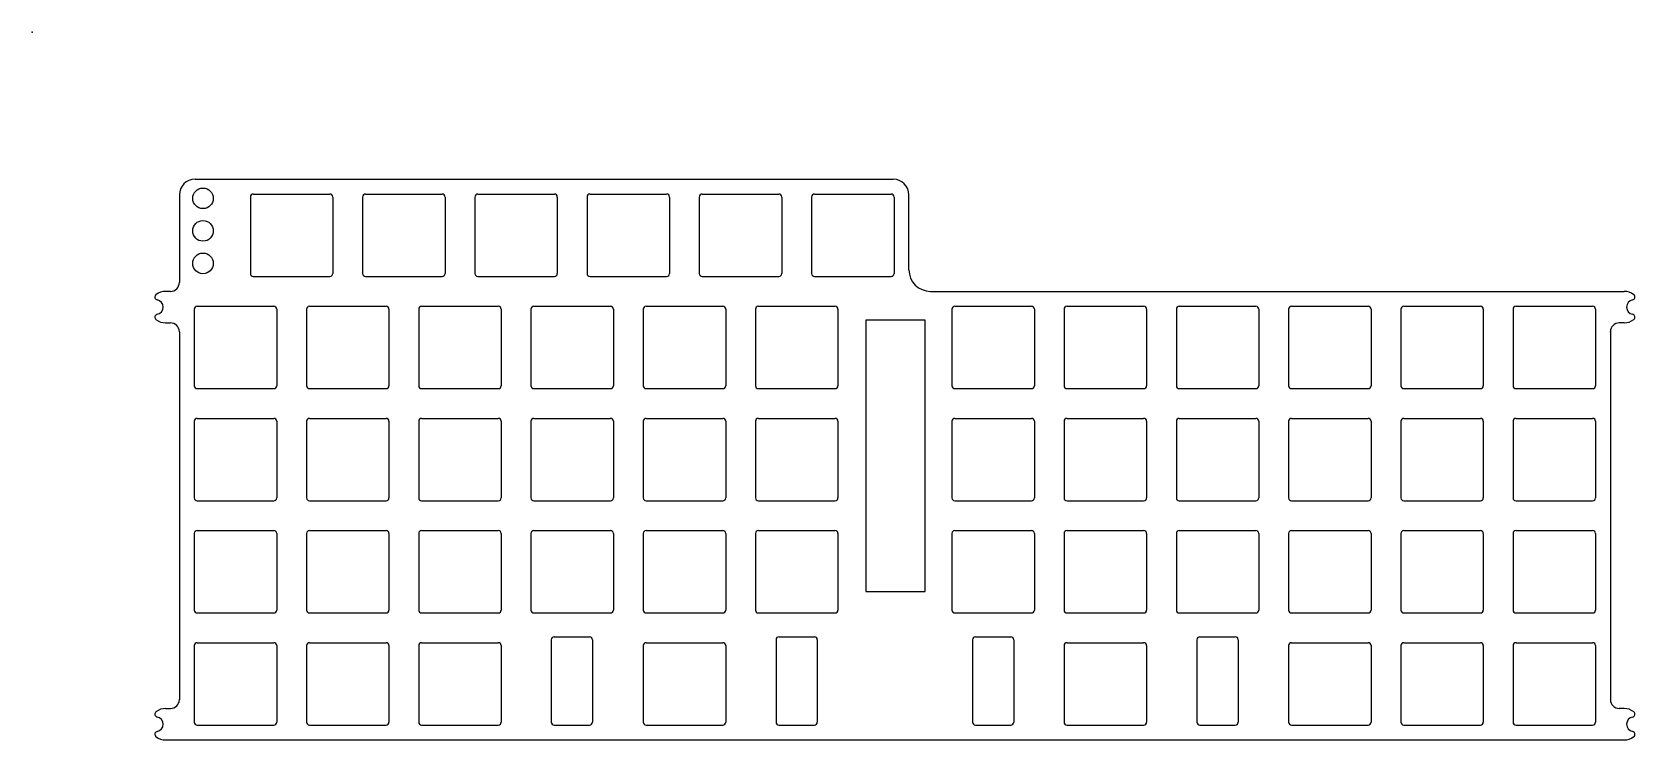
# Model space of a CAD drawing. Header units: centimetres. Extents: x 0 to 27.2, y -12 to 0.
import ezdxf

# ---------------------------------------------------------------- set-up
doc = ezdxf.new("R2010")
doc.units = ezdxf.units.CM
doc.header["$MEASUREMENT"] = 0
doc.layers.add('slider hull mount v2_BLACK', color=7, linetype='Continuous')

msp = doc.modelspace()

# ---------------------------------------------------------------- linework, layer by layer
at = {"layer": 'slider hull mount v2_BLACK'}
for p, q in [((2.7675, -2.5), (14.615, -2.5)), ((2.5, -2.7675), (2.5, -4.255)), ((3.705, -2.8025), (3.705, -4.1025)), ((3.755, -2.7525), (5.055, -2.7525)), ((5.105, -2.8025), (5.105, -4.1025)), ((5.61, -2.8025), (5.61, -4.1025)), ((5.66, -2.7525), (6.96, -2.7525)), ((7.01, -2.8025), (7.01, -4.1025)), ((7.515, -2.8025), (7.515, -4.1025)), ((7.565, -2.7525), (8.865, -2.7525)), ((8.915, -2.8025), (8.915, -4.1025)), ((9.42, -2.8025), (9.42, -4.1025)), ((9.47, -2.7525), (10.77, -2.7525)), ((10.82, -2.8025), (10.82, -4.1025)), ((11.325, -2.8025), (11.325, -4.1025)), ((11.375, -2.7525), (12.675, -2.7525)), ((12.725, -2.8025), (12.725, -4.1025)), ((13.23, -2.8025), (13.23, -4.1025)), ((13.28, -2.7525), (14.58, -2.7525)), ((14.63, -2.8025), (14.63, -4.1025)), ((14.8825, -4.0375), (14.8825, -2.7675)), ((3.755, -4.1525), (5.055, -4.1525)), ((5.66, -4.1525), (6.96, -4.1525)), ((7.565, -4.1525), (8.865, -4.1525)), ((9.47, -4.1525), (10.77, -4.1525)), ((11.375, -4.1525), (12.675, -4.1525)), ((13.28, -4.1525), (14.58, -4.1525)), ((2.35, -4.405), (2.2675, -4.405)), ((15.25, -4.405), (27.0212, -4.405)), ((2.7525, -4.7075), (2.7525, -6.0075)), ((2.8025, -4.6575), (4.1025, -4.6575)), ((4.1525, -4.7075), (4.1525, -6.0075)), ((4.6575, -4.7075), (4.6575, -6.0075)), ((4.7075, -4.6575), (6.0075, -4.6575)), ((6.0575, -4.7075), (6.0575, -6.0075)), ((6.5625, -4.7075), (6.5625, -6.0075)), ((6.6125, -4.6575), (7.9125, -4.6575)), ((7.9625, -4.7075), (7.9625, -6.0075)), ((8.4675, -4.7075), (8.4675, -6.0075)), ((8.5175, -4.6575), (9.8175, -4.6575)), ((9.8675, -4.7075), (9.8675, -6.0075)), ((10.3725, -4.7075), (10.3725, -6.0075)), ((10.4225, -4.6575), (11.7225, -4.6575)), ((11.7725, -4.7075), (11.7725, -6.0075)), ((12.2775, -4.7075), (12.2775, -6.0075)), ((12.3275, -4.6575), (13.6275, -4.6575)), ((13.6775, -4.7075), (13.6775, -6.0075)), ((14.1519, -4.89169), (14.1519, -9.50179)), ((15.1603, -4.89169), (14.1519, -4.89169)), ((15.1603, -9.50179), (15.1603, -4.89169)), ((15.6112, -4.7075), (15.6112, -6.0075)), ((15.6612, -4.6575), (16.9612, -4.6575)), ((17.0112, -4.7075), (17.0112, -6.0075)), ((17.5162, -4.7075), (17.5162, -6.0075)), ((17.5662, -4.6575), (18.8662, -4.6575)), ((18.9162, -4.7075), (18.9162, -6.0075)), ((19.4212, -4.7075), (19.4212, -6.0075)), ((19.4712, -4.6575), (20.7712, -4.6575)), ((20.8212, -4.7075), (20.8212, -6.0075)), ((21.3262, -4.7075), (21.3262, -6.0075)), ((21.3762, -4.6575), (22.6762, -4.6575)), ((22.7262, -4.7075), (22.7262, -6.0075)), ((23.2312, -4.7075), (23.2312, -6.0075)), ((23.2812, -4.6575), (24.5812, -4.6575)), ((24.6312, -4.7075), (24.6312, -6.0075)), ((25.1362, -4.7075), (25.1362, -6.0075)), ((25.1862, -4.6575), (26.4862, -4.6575)), ((26.5362, -4.7075), (26.5362, -6.0075)), ((2.2675, -4.94), (2.35, -4.94)), ((2.5, -5.09), (2.5, -11.34)), ((26.7887, -5.09), (26.7887, -11.34)), ((27.0212, -4.94), (26.9387, -4.94)), ((2.8025, -6.0575), (4.1025, -6.0575)), ((4.7075, -6.0575), (6.0075, -6.0575)), ((6.6125, -6.0575), (7.9125, -6.0575)), ((8.5175, -6.0575), (9.8175, -6.0575)), ((10.4225, -6.0575), (11.7225, -6.0575)), ((12.3275, -6.0575), (13.6275, -6.0575)), ((15.6612, -6.0575), (16.9612, -6.0575)), ((17.5662, -6.0575), (18.8662, -6.0575)), ((19.4712, -6.0575), (20.7712, -6.0575)), ((21.3762, -6.0575), (22.6762, -6.0575)), ((23.2812, -6.0575), (24.5812, -6.0575)), ((25.1862, -6.0575), (26.4862, -6.0575)), ((2.7525, -6.6125), (2.7525, -7.9125)), ((2.8025, -6.5625), (4.1025, -6.5625)), ((4.1525, -6.6125), (4.1525, -7.9125)), ((4.6575, -6.6125), (4.6575, -7.9125)), ((4.7075, -6.5625), (6.0075, -6.5625)), ((6.0575, -6.6125), (6.0575, -7.9125)), ((6.5625, -6.6125), (6.5625, -7.9125)), ((6.6125, -6.5625), (7.9125, -6.5625)), ((7.9625, -6.6125), (7.9625, -7.9125)), ((8.4675, -6.6125), (8.4675, -7.9125)), ((8.5175, -6.5625), (9.8175, -6.5625)), ((9.8675, -6.6125), (9.8675, -7.9125)), ((10.3725, -6.6125), (10.3725, -7.9125)), ((10.4225, -6.5625), (11.7225, -6.5625)), ((11.7725, -6.6125), (11.7725, -7.9125)), ((12.2775, -6.6125), (12.2775, -7.9125)), ((12.3275, -6.5625), (13.6275, -6.5625)), ((13.6775, -6.6125), (13.6775, -7.9125)), ((15.6112, -6.6125), (15.6112, -7.9125)), ((15.6612, -6.5625), (16.9612, -6.5625)), ((17.0112, -6.6125), (17.0112, -7.9125)), ((17.5162, -6.6125), (17.5162, -7.9125)), ((17.5662, -6.5625), (18.8662, -6.5625)), ((18.9162, -6.6125), (18.9162, -7.9125)), ((19.4212, -6.6125), (19.4212, -7.9125)), ((19.4712, -6.5625), (20.7712, -6.5625)), ((20.8212, -6.6125), (20.8212, -7.9125)), ((21.3262, -6.6125), (21.3262, -7.9125)), ((21.3762, -6.5625), (22.6762, -6.5625)), ((22.7262, -6.6125), (22.7262, -7.9125)), ((23.2312, -6.6125), (23.2312, -7.9125)), ((23.2812, -6.5625), (24.5812, -6.5625)), ((24.6312, -6.6125), (24.6312, -7.9125)), ((25.1362, -6.6125), (25.1362, -7.9125)), ((25.1862, -6.5625), (26.4862, -6.5625)), ((26.5362, -6.6125), (26.5362, -7.9125)), ((2.8025, -7.9625), (4.1025, -7.9625)), ((4.7075, -7.9625), (6.0075, -7.9625)), ((6.6125, -7.9625), (7.9125, -7.9625)), ((8.5175, -7.9625), (9.8175, -7.9625)), ((10.4225, -7.9625), (11.7225, -7.9625)), ((12.3275, -7.9625), (13.6275, -7.9625)), ((15.6612, -7.9625), (16.9612, -7.9625)), ((17.5662, -7.9625), (18.8662, -7.9625)), ((19.4712, -7.9625), (20.7712, -7.9625)), ((21.3762, -7.9625), (22.6762, -7.9625)), ((23.2812, -7.9625), (24.5812, -7.9625)), ((25.1862, -7.9625), (26.4862, -7.9625)), ((2.7525, -8.5175), (2.7525, -9.8175)), ((2.8025, -8.4675), (4.1025, -8.4675)), ((4.1525, -8.5175), (4.1525, -9.8175)), ((4.6575, -8.5175), (4.6575, -9.8175)), ((4.7075, -8.4675), (6.0075, -8.4675)), ((6.0575, -8.5175), (6.0575, -9.8175)), ((6.5625, -8.5175), (6.5625, -9.8175)), ((6.6125, -8.4675), (7.9125, -8.4675)), ((7.9625, -8.5175), (7.9625, -9.8175)), ((8.4675, -8.5175), (8.4675, -9.8175)), ((8.5175, -8.4675), (9.8175, -8.4675)), ((9.8675, -8.5175), (9.8675, -9.8175)), ((10.3725, -8.5175), (10.3725, -9.8175)), ((10.4225, -8.4675), (11.7225, -8.4675)), ((11.7725, -8.5175), (11.7725, -9.8175)), ((12.2775, -8.5175), (12.2775, -9.8175)), ((12.3275, -8.4675), (13.6275, -8.4675)), ((13.6775, -8.5175), (13.6775, -9.8175)), ((15.6112, -8.5175), (15.6112, -9.8175)), ((15.6612, -8.4675), (16.9612, -8.4675)), ((17.0112, -8.5175), (17.0112, -9.8175)), ((17.5162, -8.5175), (17.5162, -9.8175)), ((17.5662, -8.4675), (18.8662, -8.4675)), ((18.9162, -8.5175), (18.9162, -9.8175)), ((19.4212, -8.5175), (19.4212, -9.8175)), ((19.4712, -8.4675), (20.7712, -8.4675)), ((20.8212, -8.5175), (20.8212, -9.8175)), ((21.3262, -8.5175), (21.3262, -9.8175)), ((21.3762, -8.4675), (22.6762, -8.4675)), ((22.7262, -8.5175), (22.7262, -9.8175)), ((23.2312, -8.5175), (23.2312, -9.8175)), ((23.2812, -8.4675), (24.5812, -8.4675)), ((24.6312, -8.5175), (24.6312, -9.8175)), ((25.1362, -8.5175), (25.1362, -9.8175)), ((25.1862, -8.4675), (26.4862, -8.4675)), ((26.5362, -8.5175), (26.5362, -9.8175)), ((14.1519, -9.50179), (15.1603, -9.50179)), ((2.8025, -9.8675), (4.1025, -9.8675)), ((4.7075, -9.8675), (6.0075, -9.8675)), ((6.6125, -9.8675), (7.9125, -9.8675)), ((8.5175, -9.8675), (9.8175, -9.8675)), ((10.4225, -9.8675), (11.7225, -9.8675)), ((12.3275, -9.8675), (13.6275, -9.8675)), ((15.6612, -9.8675), (16.9612, -9.8675)), ((17.5662, -9.8675), (18.8662, -9.8675)), ((19.4712, -9.8675), (20.7712, -9.8675)), ((21.3762, -9.8675), (22.6762, -9.8675)), ((23.2812, -9.8675), (24.5812, -9.8675)), ((25.1862, -9.8675), (26.4862, -9.8675)), ((8.8115, -10.3225), (8.8115, -11.7225)), ((8.8615, -10.2725), (9.4615, -10.2725)), ((9.5115, -10.3225), (9.5115, -11.7225)), ((12.6275, -10.3225), (12.6275, -11.7225)), ((12.6775, -10.2725), (13.2775, -10.2725)), ((13.3275, -10.3225), (13.3275, -11.7225)), ((15.9612, -10.3225), (15.9612, -11.7225)), ((16.0112, -10.2725), (16.6112, -10.2725)), ((16.6612, -10.3225), (16.6612, -11.7225)), ((19.7712, -10.3225), (19.7712, -11.7225)), ((19.8212, -10.2725), (20.4212, -10.2725)), ((20.4712, -10.3225), (20.4712, -11.7225)), ((2.7525, -10.4225), (2.7525, -11.7225)), ((2.8025, -10.3725), (4.1025, -10.3725)), ((4.1525, -10.4225), (4.1525, -11.7225)), ((4.6575, -10.4225), (4.6575, -11.7225)), ((4.7075, -10.3725), (6.0075, -10.3725)), ((6.0575, -10.4225), (6.0575, -11.7225)), ((6.5625, -10.4225), (6.5625, -11.7225)), ((6.6125, -10.3725), (7.9125, -10.3725)), ((7.9625, -10.4225), (7.9625, -11.7225)), ((10.3725, -10.4225), (10.3725, -11.7225)), ((10.4225, -10.3725), (11.7225, -10.3725)), ((11.7725, -10.4225), (11.7725, -11.7225)), ((17.5162, -10.4225), (17.5162, -11.7225)), ((17.5662, -10.3725), (18.8662, -10.3725)), ((18.9162, -10.4225), (18.9162, -11.7225)), ((21.3262, -10.4225), (21.3262, -11.7225)), ((21.3762, -10.3725), (22.6762, -10.3725)), ((22.7262, -10.4225), (22.7262, -11.7225)), ((23.2312, -10.4225), (23.2312, -11.7225)), ((23.2812, -10.3725), (24.5812, -10.3725)), ((24.6312, -10.4225), (24.6312, -11.7225)), ((25.1362, -10.4225), (25.1362, -11.7225)), ((25.1862, -10.3725), (26.4862, -10.3725)), ((26.5362, -10.4225), (26.5362, -11.7225)), ((2.2675, -11.49), (2.35, -11.49)), ((27.0212, -11.49), (26.9387, -11.49)), ((2.8025, -11.7725), (4.1025, -11.7725)), ((4.7075, -11.7725), (6.0075, -11.7725)), ((6.6125, -11.7725), (7.9125, -11.7725)), ((8.8615, -11.7725), (9.4615, -11.7725)), ((10.4225, -11.7725), (11.7225, -11.7725)), ((12.6775, -11.7725), (13.2775, -11.7725)), ((16.0112, -11.7725), (16.6112, -11.7725)), ((17.5662, -11.7725), (18.8662, -11.7725)), ((19.8212, -11.7725), (20.4212, -11.7725)), ((21.3762, -11.7725), (22.6762, -11.7725)), ((23.2812, -11.7725), (24.5812, -11.7725)), ((25.1862, -11.7725), (26.4862, -11.7725)), ((2.2675, -12.025), (27.0212, -12.025))]:
    msp.add_line(p, q, dxfattribs=at)
for centre in [(2.90119, -2.82504), (2.90119, -3.37754), (2.90119, -3.93004)]:
    msp.add_circle(centre, 0.175, dxfattribs=at)
for centre, radius, start, end in [((2.7675, -2.7675), 0.2675, 90, 180), ((14.615, -2.7675), 0.2675, 0, 90), ((3.755, -2.8025), 0.05, 90, 180), ((5.055, -2.8025), 0.05, 0, 90), ((5.66, -2.8025), 0.05, 90, 180), ((6.96, -2.8025), 0.05, 0, 90), ((7.565, -2.8025), 0.05, 90, 180), ((8.865, -2.8025), 0.05, 0, 90), ((9.47, -2.8025), 0.05, 90, 180), ((10.77, -2.8025), 0.05, 0, 90), ((11.375, -2.8025), 0.05, 90, 180), ((12.675, -2.8025), 0.05, 0, 90), ((13.28, -2.8025), 0.05, 90, 180), ((14.58, -2.8025), 0.05, 0, 90), ((15.25, -4.0375), 0.3675, 180, 270), ((2.35, -4.255), 0.15, 270, 0), ((3.755, -4.1025), 0.05, 180, 270), ((5.055, -4.1025), 0.05, 270, 0), ((5.66, -4.1025), 0.05, 180, 270), ((6.96, -4.1025), 0.05, 270, 0), ((7.565, -4.1025), 0.05, 180, 270), ((8.865, -4.1025), 0.05, 270, 0), ((9.47, -4.1025), 0.05, 180, 270), ((10.77, -4.1025), 0.05, 270, 0), ((11.375, -4.1025), 0.05, 180, 270), ((12.675, -4.1025), 0.05, 270, 0), ((13.28, -4.1025), 0.05, 180, 270), ((14.58, -4.1025), 0.05, 270, 0), ((2.13396, -4.50083), 0.05, 127.87922, 258.811944), ((2.2675, -4.6725), 0.2675, 90, 127.87922), ((2.1, -4.6725), 0.125, 281.188056, 78.811944), ((27.0212, -4.6725), 0.2675, 52.12078, 90), ((27.1887, -4.6725), 0.125, 101.188056, 258.811944), ((27.15474, -4.50083), 0.05, 281.188056, 52.12078), ((2.13396, -4.84417), 0.05, 101.188056, 232.12078), ((2.2675, -4.6725), 0.2675, 232.12078, 270), ((2.8025, -4.7075), 0.05, 90, 180), ((4.1025, -4.7075), 0.05, 0, 90), ((4.7075, -4.7075), 0.05, 90, 180), ((6.0075, -4.7075), 0.05, 0, 90), ((6.6125, -4.7075), 0.05, 90, 180), ((7.9125, -4.7075), 0.05, 0, 90), ((8.5175, -4.7075), 0.05, 90, 180), ((9.8175, -4.7075), 0.05, 0, 90), ((10.4225, -4.7075), 0.05, 90, 180), ((11.7225, -4.7075), 0.05, 0, 90), ((12.3275, -4.7075), 0.05, 90, 180), ((13.6275, -4.7075), 0.05, 0, 90), ((15.6612, -4.7075), 0.05, 90, 180), ((16.9612, -4.7075), 0.05, 0, 90), ((17.5662, -4.7075), 0.05, 90, 180), ((18.8662, -4.7075), 0.05, 0, 90), ((19.4712, -4.7075), 0.05, 90, 180), ((20.7712, -4.7075), 0.05, 0, 90), ((21.3762, -4.7075), 0.05, 90, 180), ((22.6762, -4.7075), 0.05, 0, 90), ((23.2812, -4.7075), 0.05, 90, 180), ((24.5812, -4.7075), 0.05, 0, 90), ((25.1862, -4.7075), 0.05, 90, 180), ((26.4862, -4.7075), 0.05, 0, 90), ((27.0212, -4.6725), 0.2675, 270, 307.87922), ((27.15474, -4.84417), 0.05, 307.87922, 78.811944), ((2.35, -5.09), 0.15, 0, 90), ((26.9387, -5.09), 0.15, 90, 180), ((2.8025, -6.0075), 0.05, 180, 270), ((4.1025, -6.0075), 0.05, 270, 0), ((4.7075, -6.0075), 0.05, 180, 270), ((6.0075, -6.0075), 0.05, 270, 0), ((6.6125, -6.0075), 0.05, 180, 270), ((7.9125, -6.0075), 0.05, 270, 0), ((8.5175, -6.0075), 0.05, 180, 270), ((9.8175, -6.0075), 0.05, 270, 0), ((10.4225, -6.0075), 0.05, 180, 270), ((11.7225, -6.0075), 0.05, 270, 0), ((12.3275, -6.0075), 0.05, 180, 270), ((13.6275, -6.0075), 0.05, 270, 0), ((15.6612, -6.0075), 0.05, 180, 270), ((16.9612, -6.0075), 0.05, 270, 0), ((17.5662, -6.0075), 0.05, 180, 270), ((18.8662, -6.0075), 0.05, 270, 0), ((19.4712, -6.0075), 0.05, 180, 270), ((20.7712, -6.0075), 0.05, 270, 0), ((21.3762, -6.0075), 0.05, 180, 270), ((22.6762, -6.0075), 0.05, 270, 0), ((23.2812, -6.0075), 0.05, 180, 270), ((24.5812, -6.0075), 0.05, 270, 0), ((25.1862, -6.0075), 0.05, 180, 270), ((26.4862, -6.0075), 0.05, 270, 0), ((2.8025, -6.6125), 0.05, 90, 180), ((4.1025, -6.6125), 0.05, 0, 90), ((4.7075, -6.6125), 0.05, 90, 180), ((6.0075, -6.6125), 0.05, 0, 90), ((6.6125, -6.6125), 0.05, 90, 180), ((7.9125, -6.6125), 0.05, 0, 90), ((8.5175, -6.6125), 0.05, 90, 180), ((9.8175, -6.6125), 0.05, 0, 90), ((10.4225, -6.6125), 0.05, 90, 180), ((11.7225, -6.6125), 0.05, 0, 90), ((12.3275, -6.6125), 0.05, 90, 180), ((13.6275, -6.6125), 0.05, 0, 90), ((15.6612, -6.6125), 0.05, 90, 180), ((16.9612, -6.6125), 0.05, 0, 90), ((17.5662, -6.6125), 0.05, 90, 180), ((18.8662, -6.6125), 0.05, 0, 90), ((19.4712, -6.6125), 0.05, 90, 180), ((20.7712, -6.6125), 0.05, 0, 90), ((21.3762, -6.6125), 0.05, 90, 180), ((22.6762, -6.6125), 0.05, 0, 90), ((23.2812, -6.6125), 0.05, 90, 180), ((24.5812, -6.6125), 0.05, 0, 90), ((25.1862, -6.6125), 0.05, 90, 180), ((26.4862, -6.6125), 0.05, 0, 90), ((2.8025, -7.9125), 0.05, 180, 270), ((4.1025, -7.9125), 0.05, 270, 0), ((4.7075, -7.9125), 0.05, 180, 270), ((6.0075, -7.9125), 0.05, 270, 0), ((6.6125, -7.9125), 0.05, 180, 270), ((7.9125, -7.9125), 0.05, 270, 0), ((8.5175, -7.9125), 0.05, 180, 270), ((9.8175, -7.9125), 0.05, 270, 0), ((10.4225, -7.9125), 0.05, 180, 270), ((11.7225, -7.9125), 0.05, 270, 0), ((12.3275, -7.9125), 0.05, 180, 270), ((13.6275, -7.9125), 0.05, 270, 0), ((15.6612, -7.9125), 0.05, 180, 270), ((16.9612, -7.9125), 0.05, 270, 0), ((17.5662, -7.9125), 0.05, 180, 270), ((18.8662, -7.9125), 0.05, 270, 0), ((19.4712, -7.9125), 0.05, 180, 270), ((20.7712, -7.9125), 0.05, 270, 0), ((21.3762, -7.9125), 0.05, 180, 270), ((22.6762, -7.9125), 0.05, 270, 0), ((23.2812, -7.9125), 0.05, 180, 270), ((24.5812, -7.9125), 0.05, 270, 0), ((25.1862, -7.9125), 0.05, 180, 270), ((26.4862, -7.9125), 0.05, 270, 0), ((2.8025, -8.5175), 0.05, 90, 180), ((4.1025, -8.5175), 0.05, 0, 90), ((4.7075, -8.5175), 0.05, 90, 180), ((6.0075, -8.5175), 0.05, 0, 90), ((6.6125, -8.5175), 0.05, 90, 180), ((7.9125, -8.5175), 0.05, 0, 90), ((8.5175, -8.5175), 0.05, 90, 180), ((9.8175, -8.5175), 0.05, 0, 90), ((10.4225, -8.5175), 0.05, 90, 180), ((11.7225, -8.5175), 0.05, 0, 90), ((12.3275, -8.5175), 0.05, 90, 180), ((13.6275, -8.5175), 0.05, 0, 90), ((15.6612, -8.5175), 0.05, 90, 180), ((16.9612, -8.5175), 0.05, 0, 90), ((17.5662, -8.5175), 0.05, 90, 180), ((18.8662, -8.5175), 0.05, 0, 90), ((19.4712, -8.5175), 0.05, 90, 180), ((20.7712, -8.5175), 0.05, 0, 90), ((21.3762, -8.5175), 0.05, 90, 180), ((22.6762, -8.5175), 0.05, 0, 90), ((23.2812, -8.5175), 0.05, 90, 180), ((24.5812, -8.5175), 0.05, 0, 90), ((25.1862, -8.5175), 0.05, 90, 180), ((26.4862, -8.5175), 0.05, 0, 90), ((2.8025, -9.8175), 0.05, 180, 270), ((4.1025, -9.8175), 0.05, 270, 0), ((4.7075, -9.8175), 0.05, 180, 270), ((6.0075, -9.8175), 0.05, 270, 0), ((6.6125, -9.8175), 0.05, 180, 270), ((7.9125, -9.8175), 0.05, 270, 0), ((8.5175, -9.8175), 0.05, 180, 270), ((9.8175, -9.8175), 0.05, 270, 0), ((10.4225, -9.8175), 0.05, 180, 270), ((11.7225, -9.8175), 0.05, 270, 0), ((12.3275, -9.8175), 0.05, 180, 270), ((13.6275, -9.8175), 0.05, 270, 0), ((15.6612, -9.8175), 0.05, 180, 270), ((16.9612, -9.8175), 0.05, 270, 0), ((17.5662, -9.8175), 0.05, 180, 270), ((18.8662, -9.8175), 0.05, 270, 0), ((19.4712, -9.8175), 0.05, 180, 270), ((20.7712, -9.8175), 0.05, 270, 0), ((21.3762, -9.8175), 0.05, 180, 270), ((22.6762, -9.8175), 0.05, 270, 0), ((23.2812, -9.8175), 0.05, 180, 270), ((24.5812, -9.8175), 0.05, 270, 0), ((25.1862, -9.8175), 0.05, 180, 270), ((26.4862, -9.8175), 0.05, 270, 0), ((8.8615, -10.3225), 0.05, 90, 180), ((9.4615, -10.3225), 0.05, 0, 90), ((12.6775, -10.3225), 0.05, 90, 180), ((13.2775, -10.3225), 0.05, 0, 90), ((16.0112, -10.3225), 0.05, 90, 180), ((16.6112, -10.3225), 0.05, 0, 90), ((19.8212, -10.3225), 0.05, 90, 180), ((20.4212, -10.3225), 0.05, 0, 90), ((2.8025, -10.4225), 0.05, 90, 180), ((4.1025, -10.4225), 0.05, 0, 90), ((4.7075, -10.4225), 0.05, 90, 180), ((6.0075, -10.4225), 0.05, 0, 90), ((6.6125, -10.4225), 0.05, 90, 180), ((7.9125, -10.4225), 0.05, 0, 90), ((10.4225, -10.4225), 0.05, 90, 180), ((11.7225, -10.4225), 0.05, 0, 90), ((17.5662, -10.4225), 0.05, 90, 180), ((18.8662, -10.4225), 0.05, 0, 90), ((21.3762, -10.4225), 0.05, 90, 180), ((22.6762, -10.4225), 0.05, 0, 90), ((23.2812, -10.4225), 0.05, 90, 180), ((24.5812, -10.4225), 0.05, 0, 90), ((25.1862, -10.4225), 0.05, 90, 180), ((26.4862, -10.4225), 0.05, 0, 90), ((2.35, -11.34), 0.15, 270, 360), ((26.9387, -11.34), 0.15, 180, 270), ((2.13396, -11.58583), 0.05, 127.87922, 258.811944), ((2.2675, -11.7575), 0.2675, 90, 127.87922), ((2.1, -11.7575), 0.125, 281.188056, 78.811944), ((27.0212, -11.7575), 0.2675, 52.12078, 90), ((27.1887, -11.7575), 0.125, 101.188056, 258.811944), ((27.15474, -11.58583), 0.05, 281.188056, 52.12078), ((2.13396, -11.92917), 0.05, 101.188056, 232.12078), ((2.2675, -11.7575), 0.2675, 232.12078, 270), ((2.8025, -11.7225), 0.05, 180, 270), ((4.1025, -11.7225), 0.05, 270, 0), ((4.7075, -11.7225), 0.05, 180, 270), ((6.0075, -11.7225), 0.05, 270, 0), ((6.6125, -11.7225), 0.05, 180, 270), ((7.9125, -11.7225), 0.05, 270, 0), ((8.8615, -11.7225), 0.05, 180, 270), ((9.4615, -11.7225), 0.05, 270, 0), ((10.4225, -11.7225), 0.05, 180, 270), ((11.7225, -11.7225), 0.05, 270, 0), ((12.6775, -11.7225), 0.05, 180, 270), ((13.2775, -11.7225), 0.05, 270, 0), ((16.0112, -11.7225), 0.05, 180, 270), ((16.6112, -11.7225), 0.05, 270, 0), ((17.5662, -11.7225), 0.05, 180, 270), ((18.8662, -11.7225), 0.05, 270, 0), ((19.8212, -11.7225), 0.05, 180, 270), ((20.4212, -11.7225), 0.05, 270, 0), ((21.3762, -11.7225), 0.05, 180, 270), ((22.6762, -11.7225), 0.05, 270, 0), ((23.2812, -11.7225), 0.05, 180, 270), ((24.5812, -11.7225), 0.05, 270, 0), ((25.1862, -11.7225), 0.05, 180, 270), ((26.4862, -11.7225), 0.05, 270, 0), ((27.0212, -11.7575), 0.2675, 270, 307.87922), ((27.15474, -11.92917), 0.05, 307.87922, 78.811944)]:
    msp.add_arc(centre, radius, start, end, dxfattribs=at)
for p in [(0, 0), (26.7887, -5.09), (2.5, -11.34)]:
    msp.add_point(p, dxfattribs=at)

doc.saveas('drawing.dxf')
